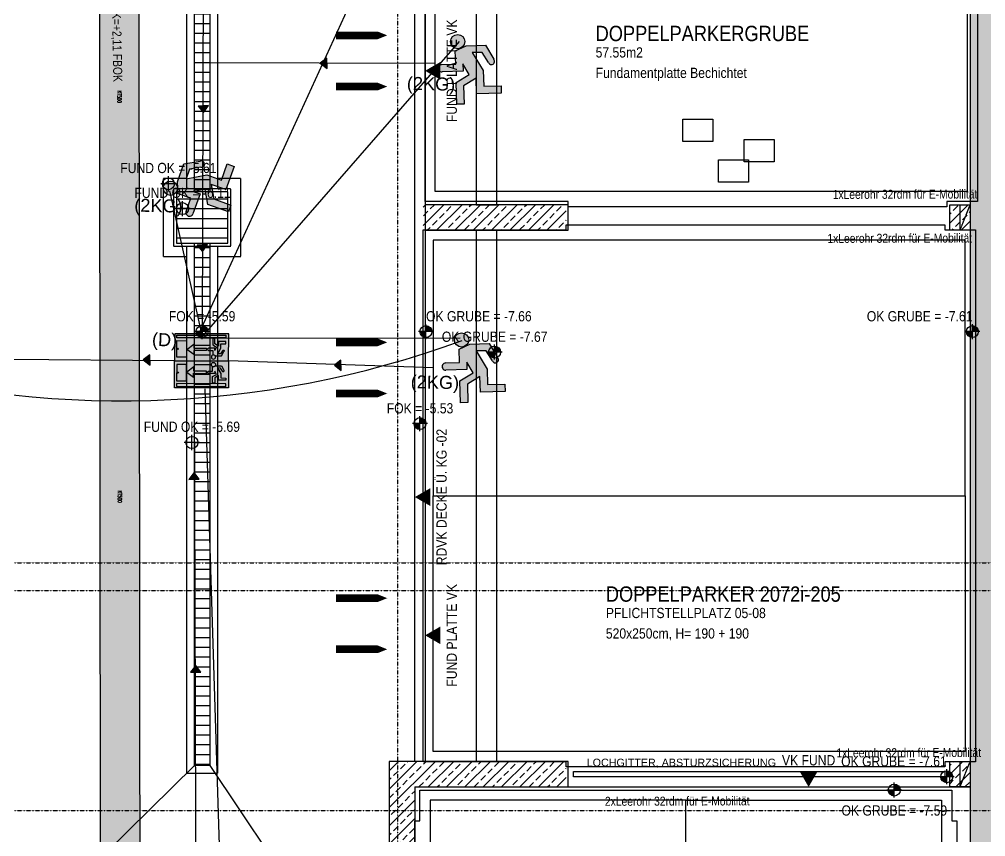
# Model space of a CAD drawing. Header units: millimetres. Extents: x -22184 to 119634, y -59962 to 51543.
# Drawn here: x 36323 to 45771, y -15846 to -7859 of the extents above; entities that cross this region are included whole.
import ezdxf
from ezdxf.enums import TextEntityAlignment as Align

# ---------------------------------------------------------------- set-up
doc = ezdxf.new("R2010")
doc.units = ezdxf.units.MM
doc.linetypes.add('HIDDEN2', pattern=[0.1875, 0.125, -0.0625])
doc.linetypes.add('STRICHPUNKT', pattern=[1, 0.5, -0.25, 0, -0.25])
for name, color, linetype in [('00-TXT---------M0', 8, 'Continuous'), ('00-WOL-G00-Lkg-M0', 22, 'Continuous'), ('01-SYM-G00-Lkg-M0', 8, 'Continuous'), ('01-TXT---------M0', 1, 'Continuous'), ('01-TXT---------PP', 1, 'Continuous'), ('01-TXT-G00-LKG-M0', 1, 'Continuous'), ('02-ANS-G00-LKG-M0', 8, 'Continuous'), ('02-ANS-G00-Lkg-Rigol', 8, 'Continuous'), ('02-AXO-G00-Lkg-M0', 8, 'STRICHPUNKT'), ('02-FIL-G00-Lkg-STB', 8, 'Continuous'), ('02-HID-G00-LKG-M0', 8, 'HIDDEN2'), ('02-PKW-G00-LKG-M0', 8, 'Continuous'), ('02-TWA-G00-LKG-M0', 4, 'Continuous'), ('07-ANS-G00-Lkg-M0', 8, 'Continuous')]:
    doc.layers.add(name, color=color, linetype=linetype)
doc.layers.add('00_HLP-G00-LKG-STELLPLATZ', color=60, linetype='Continuous', plot=False)
doc.layers.add('E_Bauangaben', color=242, linetype='Continuous', true_color=0xcb1042)
doc.layers.add('E_KABELTASSE', color=150, linetype='Continuous', true_color=0x007af5)
doc.styles.add('0.EG (1)$0$ERSTELLTER_STIL_2', font='ARIALN.TTF')
doc.styles.add('ARIAL', font='arial.ttf', dxfattribs={"width": 0.85})
doc.styles.add('ET_LEGENDE - Wohnung$0$ROMANS', font='romans.shx', dxfattribs={"width": 0.6})
doc.styles.get("Standard").update_dxf_attribs({"font": 'arial.ttf'})
doc.linetypes.add('ZICKZACK', pattern='A,0.00254,-5.08,[131,ltypeshp.shx,S=5.08,R=0,X=-5.08,Y=0],-10.16,[131,ltypeshp.shx,S=5.08,R=180,X=5.08,Y=0],-5.08', length=20.32254)
pattern_1 = [(45, (-38842.03, -63810.26), (-89.80256, 89.80256), []), (45, (-38752.23, -63810.26), (-89.80256, 89.80256), [63.5, -31.75])]
pattern_2 = [(7e-07, (-38842.03, -63810.26), (-1e-06, 95.25), [])]

# ---------------------------------------------------------------- blocks, each defined once
blk = doc.blocks.new('*U122')
h = blk.add_hatch()
h.set_pattern_fill('DASH', color=256, scale=15, style=0)
h.set_pattern_definition([(0, (19073.78, 0), (47.625, 47.625), [47.625, -47.625])])
h.paths.add_polyline_path([(20074, 250), (0, 250), (0, -250), (20074, -250)])
blk.add_lwpolyline([(20074, 250), (0, 250), (0, -250), (20074, -250)], close=True)
at = {"char_height": 50, "width": 570.1, "attachment_point": 4, "style": 'ET_LEGENDE - Wohnung$0$ROMANS'}
for insert in [(5250, 0), (10250, 0)]:
    blk.add_mtext('KT500', dxfattribs=dict(at, insert=insert))
at = {"style": 'ET_LEGENDE - Wohnung$0$ROMANS', "width": 0.6, "flags": 1}
for tag, p in [('RAUMBUCHNUMMER', (500, -550)), ('ANLAGE', (500, -700))]:
    blk.add_attdef(tag, text='', height=100, dxfattribs=at).set_placement(p, align=Align.MIDDLE)
for tag, p in [('TEILANLAGE_NR', (500, -850)), ('KOMPONENTE', (500, -1000)), ('KOMPONENTE_NR', (500, -1150)), ('BEZEICHNUNG', (500, -1300)), ('TYP', (500, -1450)), ('HERSTELLER', (500, -1600)), ('MODEL', (500, -1750)), ('LEISTUNG_MAX', (500, -1900)), ('SPEZIFISCH_1', (500, -2050)), ('SPEZIFISCH_2', (500, -2200)), ('SPEZIFISCH_3', (500, -2350)), ('SPEZIFISCH_4', (500, -2500)), ('SPEZIFISCH_5', (500, -2650)), ('GEWERKE_CODE', (500, -2800)), ('LV_POS', (500, -2950)), ('ZAEHLER', (500, -3100)), ('PLATZHALTER_1', (500, -3250)), ('PLATZHALTER_2', (500, -3400)), ('PLATZHALTER_3', (500, -3550)), ('JOBLISTE_VDMA', (500, -3700)), ('ET_SPEZIFISCH_1', (500, -3850)), ('ET_SPEZIFISCH_2', (500, -4000)), ('ET_SPEZIFISCH_3', (500, -4150)), ('ET_SPEZIFISCH_4', (500, -4300)), ('ET_SPEZIFISCH_5', (500, -4450)), ('ET_SPEZIFISCH_6', (500, -4600)), ('ET_SPEZIFISCH_7', (500, -4750))]:
    blk.add_attdef(tag, text='', height=100, dxfattribs=at).set_placement(p, align=Align.MIDDLE_CENTER)
blk = doc.blocks.new('01-SQM')
at = {"layer": '01-TXT---------M0', "color": 1, "style": 'ARIAL', "width": 0.85}
blk.add_attdef('ROOM', (0, 0), '', height=0.15, dxfattribs=at)
blk.add_attdef('AREA', text='', height=0.1, dxfattribs=at).set_placement((0, -0.06), align=Align.TOP_LEFT)
at = {"layer": '01-TXT---------PP', "color": 1, "style": 'ARIAL', "width": 0.85}
blk.add_attdef('NR', text='', height=0.15, dxfattribs=at).set_placement((-0.1173, 0), align=Align.RIGHT)
blk.add_attdef('FLOOR', text='', height=0.1, dxfattribs=at).set_placement((0, -0.26), align=Align.TOP_LEFT)
blk = doc.blocks.new('01-HK1')
for p, q in [((-0.0005, -0.0742), (-0.0005, 0.0742)), ((0.0737, 0), (-0.0747, 0))]:
    blk.add_line(p, q)
blk.add_circle((-0.0005, 0), 0.0586)
for points in [[(-0.0005, 0.0586), (0.0409, 0.0414), (-0.0005, 0)], [(-0.0005, 0), (0.0581, 0), (0.0409, 0.0414)], [(-0.0591, 0), (-0.0419, -0.0414), (-0.0005, 0)], [(-0.0419, -0.0414), (-0.0005, -0.0586), (-0.0005, 0)]]:
    blk.add_solid(points)
at = {"layer": '01-TXT---------M0', "color": 8, "style": 'ARIAL', "width": 0.85}
blk.add_attdef('HEIGHT', text='', height=0.1, dxfattribs=at).set_placement((0, 0.2), align=Align.TOP_CENTER)
blk = doc.blocks.new('01-hk4')
blk.add_lwpolyline([(0, 0, 0, 0.270625, 0), (0, 0.234375, 0.270625, 0.270625, 0)], format="xyseb")
at = {"layer": '00-TXT---------M0', "color": 8, "style": 'ARIAL', "width": 0.85}
blk.add_attdef('HEIGHT', text='', height=0.1, dxfattribs=at).set_placement((0, 0.35), align=Align.CENTER)
blk = doc.blocks.new('07_Doppelparker_2_250x500')
blk.add_lwpolyline([(-5.2, 2.6), (-4.9, 2.6), (-4.9, 2.65), (-1.4, 2.65), (-1.4, 2.6), (0, 2.6), (0, -2.6), (-1.4, -2.6), (-1.4, -2.65), (-4.9, -2.65), (-4.9, -2.6), (-5.2, -2.6), (-5.2, 2.6)])
for points in [[(-0.1, 2.5), (-0.1, 0), (-5.1, 0), (-5.1, 2.5)], [(-0.1, -2.5), (-0.1, 0), (-5.1, 0), (-5.1, -2.5)]]:
    blk.add_lwpolyline(points, close=True)
blk = doc.blocks.new('07_Doppelparker_2_250x520')
blk.add_lwpolyline([(5.4, -2.6), (5.1, -2.6), (5.1, -2.65), (1.4, -2.65), (1.4, -2.6), (0, -2.6), (0, 2.6), (1.4, 2.6), (1.4, 2.65), (5.1, 2.65), (5.1, 2.6), (5.4, 2.6), (5.4, -2.6)])
for points in [[(0.1, 2.5), (0.1, 0), (5.3, 0), (5.3, 2.5)], [(0.1, -2.5), (0.1, 0), (5.3, 0), (5.3, -2.5)]]:
    blk.add_lwpolyline(points, close=True)
blk = doc.blocks.new('01-HK2')
for p, q in [((0.098, 0), (-0.098, 0)), ((0, -0.098), (0, 0.098))]:
    blk.add_line(p, q)
blk.add_circle((0, 0), 0.0773)
at = {"layer": '01-TXT---------M0', "color": 8, "style": 'ARIAL', "width": 0.85}
blk.add_attdef('HEIGHT', text='', height=0.1, rotation=360, dxfattribs=at).set_placement((0, 0.132), align=Align.BOTTOM_CENTER)
blk = doc.blocks.new('9809550')
at = {"color": 18, "lineweight": 30, "true_color": 0x000000}
for points in [[(423921.7, 99168.8), (423956.8, 99168.8), (423956.8, 99202.9), (423984.5, 99214.5), (424033.7, 99214.5), (424053.8, 99178.3)], [(424040.2, 99170.9), (424025.2, 99196.7), (423999.7, 99196.8), (424026.2, 99150.3), (424026.2, 99110.9), (424070.2, 99110.9), (424070.2, 99092.3), (424007.5, 99092.3), (424007.5, 99131.7), (423975, 99113.1), (423975, 99067), (423956.5, 99067), (423956.5, 99122.4), (423990.5, 99141.9), (423975.1, 99168.8), (423975.1, 99150.2), (423921.7, 99150.3)]]:
    blk.add_lwpolyline(points, dxfattribs=at)
blk.add_circle((423963.6, 99225.9), 18.1, dxfattribs=at)
for centre, radius, start, end in [((424047.8, 99173.1), 7.96, 195.7299, 41.4005), ((423921.7, 99159.5), 9.27, 89.9849, 270.0151)]:
    blk.add_arc(centre, radius, start, end, dxfattribs=at)
blk = doc.blocks.new('RIVO-SIBEL-ARR-left')
h = blk.add_hatch(color=100)
h.paths.add_polyline_path([(3656.51, 1956.46), (3656.51, 1947.63), (3674.18, 1947.63), (3674.18, 1956.46)])
h.paths.add_polyline_path([(3662.75, 1954.45), (3662.75, 1953.06), (3666.97, 1953.06), (3666.98, 1952.36), (3662.74, 1952.36), (3662.74, 1951.07), (3660.49, 1952.74)], flags=16)
h.paths.add_polyline_path([(3660.42, 1955.25), (3660.42, 1949.9), (3657.18, 1949.9), (3657.18, 1955.25)], flags=16)
h.paths.add_polyline_path([(3668.95, 1953.06), (3668.95, 1954.59, -0.30558), (3668.52, 1955.23, -1), (3669.9, 1955.23, -0.302406), (3669.48, 1954.59), (3670.01, 1954.8), (3671.88, 1954.8), (3672.65, 1953.42, -0.97219), (3672.2, 1953), (3671.56, 1954.12), (3670.59, 1954.12), (3671.59, 1952.35), (3671.59, 1950.85), (3673.27, 1950.85), (3673.27, 1950.14), (3670.88, 1950.14), (3670.88, 1951.64), (3669.64, 1950.93), (3669.64, 1949.18), (3668.94, 1949.18), (3668.94, 1951.29), (3670.24, 1952.03), (3669.65, 1953.05), (3669.65, 1952.35), (3667.61, 1952.35, -1), (3667.61, 1953.06)], flags=16)
h.paths.add_polyline_path([(3673.27, 1948.98), (3673.27, 1948.07), (3657.18, 1948.07), (3657.18, 1948.98)], flags=16)
h = blk.add_hatch(color=7)
h.paths.add_polyline_path([(3660.42, 1955.25), (3657.18, 1955.25), (3657.18, 1949.9), (3660.42, 1949.9)])
h.paths.add_polyline_path([(3673.27, 1948.98), (3657.18, 1948.98), (3657.18, 1948.07), (3673.27, 1948.07)])
h = blk.add_hatch(color=256)
h.paths.add_polyline_path([(3670.59, 1954.12), (3671.56, 1954.12), (3672.2, 1953, 0.97219), (3672.65, 1953.42), (3671.88, 1954.8), (3670.01, 1954.8), (3668.95, 1954.36), (3668.95, 1953.06), (3667.61, 1953.06, 1), (3667.61, 1952.35), (3669.65, 1952.35), (3669.65, 1953.05), (3670.24, 1952.03), (3668.94, 1951.29), (3668.94, 1949.18), (3669.64, 1949.18), (3669.64, 1950.93), (3670.88, 1951.64), (3670.88, 1950.14), (3673.27, 1950.14), (3673.27, 1950.85), (3671.59, 1950.85), (3671.59, 1952.35)])
h.paths.add_polyline_path([(3668.52, 1955.23, 1), (3669.9, 1955.23, 1)])
blk.add_hatch(color=256).paths.add_polyline_path([(3662.75, 1953.06), (3662.75, 1954.45), (3660.49, 1952.74), (3662.74, 1951.07), (3662.74, 1952.36), (3666.98, 1952.36), (3666.97, 1953.06)])
blk.add_lwpolyline([(3656.51, 1956.46), (3674.18, 1956.46), (3674.18, 1947.63), (3656.51, 1947.63)], close=True)
at = {"color": 18, "lineweight": 30, "true_color": 0x000000}
for points in [[(3660.42, 1955.25), (3657.18, 1955.25), (3657.18, 1949.9), (3660.42, 1949.9)], [(3673.27, 1948.98), (3657.18, 1948.98), (3657.18, 1948.07), (3673.27, 1948.07)]]:
    blk.add_lwpolyline(points, close=True, dxfattribs=at)
blk.add_lwpolyline([(3666.97, 1953.06), (3662.75, 1953.06), (3662.75, 1954.45), (3660.49, 1952.74), (3662.74, 1951.07), (3662.74, 1952.36), (3666.98, 1952.36), (3666.97, 1953.06)], dxfattribs=at)
blk.add_circle((3657.54, 1952.58), 0.19, dxfattribs=at)
at = {"xscale": 0.0381026673526157, "yscale": 0.0381026673526157, "zscale": 0.0381026673526157}
blk.add_blockref('9809550', (-12484.93, -1825.54), dxfattribs=at)
blk = doc.blocks.new('Fluchtwegpfeil')
at = {"lineweight": 30}
h = blk.add_hatch(color=100, dxfattribs=at)
h.dxf.hatch_style = 1
h.paths.add_polyline_path([(178497.6, 33031), (178497.6, 32977.4), (178562.6, 32977.4), (178563.3, 32977.9)])
h.paths.add_polyline_path([(178562.6, 32977.4), (178497.6, 32977.4), (178497.6, 32929.8)])
at = {"color": 100, "lineweight": 30}
blk.add_lwpolyline([(178563.3, 32977.9), (178497.6, 33031), (178497.6, 32929.8), (178563.3, 32977.9)], dxfattribs=at)
blk = doc.blocks.new('750298750')
h = blk.add_hatch(color=3)
h.paths.add_polyline_path([(426943.6, 99576.9), (426968.1, 99576.8), (426982.5, 99552, 1.25347), (426995.6, 99559.2), (426976.3, 99594), (426929, 99594), (426902.3, 99582.8), (426902.3, 99550), (426868.6, 99550, 1), (426868.6, 99532.2), (426919.9, 99532.1), (426919.9, 99550), (426934.8, 99524.1), (426902.1, 99505.4), (426902.1, 99452.1), (426919.8, 99452.1), (426919.8, 99496.4), (426951.1, 99514.3), (426951.1, 99476.4), (427011.4, 99476.4), (427011.4, 99494.3), (426969.1, 99494.3), (426969.1, 99532.2)])
h.paths.add_polyline_path([(426891.5, 99604.9, 1), (426926.3, 99604.9, 1)])
at = {"xscale": 0.9619413167778113, "yscale": 0.9619413167778113, "zscale": 0.9619413167778113}
blk.add_blockref('9809550', (19080.8, 4155.4), dxfattribs=at)

msp = doc.modelspace()

# ---------------------------------------------------------------- hatches: boundary and pattern name
at = {"layer": '02-ANS-G00-Lkg-Rigol'}
h = msp.add_hatch(dxfattribs=at)
h.set_pattern_fill('ANSI31', color=256, scale=30, angle=422.04654196, style=0)
h.set_pattern_definition(pattern_2)
h.paths.add_polyline_path([(38035.5983, -4340.2556), (38185.5983, -4340.2556), (38185.5984, -9545.2557), (38035.5984, -9545.2557)])
h = msp.add_hatch(dxfattribs=at)
h.set_pattern_fill('ANSI31', color=256, scale=30, angle=422.04654196, style=0)
h.set_pattern_definition([(7e-07, (76157.97, -63810.255), (-1e-06, 95.25), [])])
h.paths.add_polyline_path([(37860.5984, -10045.2557), (38360.5984, -10045.2557), (38360.5984, -9545.2557), (37860.5984, -9545.2557), (37860.5984, -10045.2557)])
h = msp.add_hatch(dxfattribs=at)
h.set_pattern_fill('ANSI31', color=256, scale=30, angle=422.04654196, style=0)
h.set_pattern_definition(pattern_2)
h.paths.add_polyline_path([(38035.5984, -10045.2557), (38185.5984, -10045.2557), (38185.5984, -15150.2559), (38035.5984, -15150.2559)])
at = {"layer": '02-FIL-G00-Lkg-STB'}
h = msp.add_hatch(dxfattribs=at)
h.set_pattern_fill('ANSI33', color=256, scale=20, angle=107.04654196, style=0)
h.set_pattern_definition(pattern_1)
h.paths.add_polyline_path([(45870.5922, -4090.2555), (45620.5922, -4340.2555), (45620.5931, -15140.2558), (45620.5937, -15140.2558), (45620.5931, -15390.2558), (45620.5935, -19890.2555), (45670.5935, -19890.2555), (45670.5935, -20090.2555), (45620.5935, -20090.2555), (45620.5939, -24615.2555), (45620.5939, -24615.2555), (45620.5939, -24765.2555), (45620.5942, -28170.2555), (45620.5942, -28170.2555), (45620.5942, -28370.2555), (45620.5946, -33191.8022), (45870.5946, -33444.8201)])
h = msp.add_hatch(dxfattribs=at)
h.set_pattern_fill('ANSI33', color=256, scale=20, angle=107.04654196, style=0)
h.set_pattern_definition([(45, (-38842.03, -63840.26), (-89.80256, 89.80256), []), (45, (-38752.23, -63840.26), (-89.80256, 89.80256), [63.5, -31.75])])
h.paths.add_polyline_path([(41670.5927, -9670.2555), (40270.5923, -9670.2555), (40270.5927, -9920.2559), (41670.5927, -9920.2559)])
h = msp.add_hatch(dxfattribs=at)
h.set_pattern_fill('ANSI33', color=256, scale=20, angle=107.04654196, style=0)
h.set_pattern_definition([(45, (-38892.03, -63810.26), (-89.80256, 89.80256), []), (45, (-38802.23, -63810.26), (-89.80256, 89.80256), [63.5, -31.75])])
h.paths.add_polyline_path([(45620.5927, -9795.2557), (45620.5923, -9670.2558), (45420.5923, -9670.2558), (45420.5923, -9915.2558), (45620.5923, -9915.2558)])
h = msp.add_hatch(dxfattribs=at)
h.set_pattern_fill('ANSI33', color=256, scale=20, angle=107.04654196, style=0)
h.set_pattern_definition(pattern_1)
h.paths.add_polyline_path([(41670.5927, -15140.2559), (41670.5926, -15140.2559), (41670.5926, -15110.2559), (39940.5984, -15110.2559), (39940.5985, -20790.2555), (40190.5985, -20790.2555), (40190.5984, -15360.2559), (41670.5927, -15360.2559)])
h = msp.add_hatch(dxfattribs=at)
h.set_pattern_fill('ANSI33', color=256, scale=20, angle=107.04654196, style=0)
h.set_pattern_definition([(45, (-38892.03, -63810.26), (-89.80256, 89.80256), []), (45, (-38802.23, -63810.26), (-89.80256, 89.80256), [63.5, -31.75])])
h.paths.add_polyline_path([(45620.5931, -15140.2558), (45620.5931, -15110.2558), (45420.5931, -15110.2558), (45420.5931, -15360.2558), (45620.5932, -15360.2558), (45620.5937, -15140.2558)])

# ---------------------------------------------------------------- linework, layer by layer
at = {"color": 4, "lineweight": 30}
for points in [[(40541.3059, -5553.167), (38067.6946, -10952.7878)], [(40622.4078, -8075.6915), (38108.2456, -10962.9182)], [(37792.24, -9536.0772), (38109.3335, -10946.1525)], [(40632.5456, -10973.0489), (38097.7485, -10976.3389)], [(38298.7272, -16555.1066), (38141.6785, -11468.0713)]]:
    msp.add_lwpolyline(points, dxfattribs=at)
at = {"color": 102, "lineweight": 30, "true_color": 0x21de37}
for points in [[(29990.2195, -6240.2557), (38124.5691, -6255.8592), (38111.3918, -10944.9376)], [(40390.5926, -8290.2555), (38118.8699, -8283.8715)], [(37842.1445, -11194.7515), (34559.3657, -11170.6784)], [(40370.5923, -11265.2559), (38369.7371, -11196.2342)], [(38056.431, -17811.9281), (38035.5984, -11459.0936)]]:
    msp.add_lwpolyline(points, dxfattribs=at)
at = {"color": 4, "lineweight": 30}
msp.add_arc((37322.2946, -1898.1466), 9689.0586, 253.30836933, 290.10432956, dxfattribs=at)
at = {"layer": '00-WOL-G00-Lkg-M0', "linetype": 'ZICKZACK', "ltscale": 0.005}
for points in [[(43102.4253, -8832.8476), (43102.4253, -9051.2008), (42810.2232, -9051.2008), (42810.2232, -8832.8476), (43102.4253, -8832.8476)], [(43702.4253, -9032.8476), (43702.4253, -9251.2008), (43410.2232, -9251.2008), (43410.2232, -9032.8476), (43702.4253, -9032.8476)], [(43452.4255, -9232.8476), (43452.4255, -9451.2008), (43160.2234, -9451.2008), (43160.2234, -9232.8476), (43452.4255, -9232.8476)]]:
    msp.add_lwpolyline(points, dxfattribs=at)
at = {"layer": '00_HLP-G00-LKG-STELLPLATZ'}
for points in [[(39420.5923, -8015.2555, 75, 75, 0), (39670.5923, -8015.2555, 200, 0, 0), (39920.5923, -8015.2555, 0, 0, 0)], [(39420.5923, -8515.2555, 75, 75, 0), (39670.5923, -8515.2555, 200, 0, 0), (39920.5923, -8515.2555, 0, 0, 0)], [(39420.5923, -11015.2559, 75, 75, 0), (39670.5923, -11015.2559, 200, 0, 0), (39920.5923, -11015.2559, 0, 0, 0)], [(39420.5923, -11515.2559, 75, 75, 0), (39670.5923, -11515.2559, 200, 0, 0), (39920.5923, -11515.2559, 0, 0, 0)], [(39420.5923, -13515.2559, 75, 75, 0), (39670.5923, -13515.2559, 200, 0, 0), (39920.5923, -13515.2559, 0, 0, 0)], [(39420.5923, -14015.2559, 75, 75, 0), (39670.5923, -14015.2559, 200, 0, 0), (39920.5923, -14015.2559, 0, 0, 0)]]:
    msp.add_lwpolyline(points, format="xyseb", dxfattribs=at)
at = {"layer": '02-ANS-G00-LKG-M0'}
msp.add_lwpolyline([(40290.5922, -4340.2555), (40290.5924, -15110.2559)], dxfattribs=at)
msp.add_lwpolyline([(41740.5927, -15210.2559), (45370.5937, -15210.2558), (45370.5937, -15260.2558), (41740.5927, -15260.2559), (41740.5927, -15210.2559)], close=True, dxfattribs=at)
at = {"layer": '02-ANS-G00-Lkg-Rigol'}
for points in [[(38035.5983, -4340.2556), (38185.5983, -4340.2556), (38185.5984, -9545.2557), (38035.5984, -9545.2557)], [(40990.5927, -9670.2549), (40990.5926, -4340.2555), (40790.5926, -4340.2555), (40790.5927, -9670.2549)], [(40990.5927, -15110.2559), (40990.5927, -9920.2559), (40790.5927, -9920.2559), (40790.5927, -15110.2559)], [(38035.5984, -10045.2557), (38185.5984, -10045.2557), (38185.5984, -15150.2559), (38035.5984, -15150.2559)]]:
    msp.add_lwpolyline(points, close=True, dxfattribs=at)
at = {"layer": '02-ANS-G00-Lkg-Rigol', "flags": 128}
msp.add_lwpolyline([(37860.5984, -10045.2557), (38360.5984, -10045.2557), (38360.5984, -9545.2557), (37860.5984, -9545.2557), (37860.5984, -10045.2557)], close=True, dxfattribs=at)
at = {"layer": '02-ANS-G00-Lkg-Rigol'}
for points in [[(38035.5984, -15150.2559), (36300.5984, -16860.2559)], [(38185.5984, -15150.2559), (39940.5984, -17770.2559)], [(41690.5927, -15360.2559), (45620.5931, -15360.2558)]]:
    msp.add_lwpolyline(points, dxfattribs=at)
at = {"layer": '02-AXO-G00-Lkg-M0'}
for points in [[(40020.5983, -1486.5574), (40020.5987, -36413.9992)], [(16057.9669, -13170.2558), (49670.5984, -13170.2554)], [(16057.9669, -13440.2558), (49670.5984, -13440.2554)], [(16057.9669, -15590.2558), (49670.5984, -15590.2554)]]:
    msp.add_lwpolyline(points, dxfattribs=at)
at = {"layer": '02-HID-G00-LKG-M0'}
for p, q in [((37730.5983, -9415.2557), (37730.5984, -10175.2557)), ((37960.5983, -9415.2557), (37730.5983, -9415.2557)), ((38490.5983, -9415.2557), (38260.5983, -9415.2557)), ((38490.5984, -10175.2557), (38490.5983, -9415.2557)), ((38390.5984, -9515.2557), (37830.5984, -9515.2557)), ((37830.5984, -9515.2557), (37830.5984, -10075.2557)), ((38390.5984, -10075.2557), (38390.5984, -9515.2557)), ((37830.5984, -10075.2557), (38390.5984, -10075.2557)), ((37830.5984, -10075.2557), (37830.5984, -10075.2557)), ((37730.5984, -10175.2557), (37960.5984, -10175.2557)), ((38260.5984, -10175.2557), (38490.5984, -10175.2557))]:
    msp.add_line(p, q, dxfattribs=at)
for points in [[(37960.5984, -9515.2557), (37960.5983, -4340.2556)], [(38260.5983, -4340.2556), (38260.5984, -9515.2557)], [(40190.5984, -15110.2559), (40190.5983, -4340.2555)], [(38260.5984, -10075.2557), (38260.5984, -15230.2559), (37960.5984, -15230.2559), (37960.5984, -10075.2557)]]:
    msp.add_lwpolyline(points, dxfattribs=at)
at = {"layer": '02-HID-G00-LKG-M0', "color": 4}
for points in [[(45620.5923, -9920.2558), (45520.5923, -9920.2558), (45520.5923, -9670.2558), (45620.5923, -9670.2558)], [(45620.5931, -15360.2558), (45520.5931, -15360.2558), (45520.5931, -15110.2558), (45620.5931, -15110.2558)]]:
    msp.add_lwpolyline(points, close=True, dxfattribs=at)
for points in [[(45520.5923, -9920.2558), (45620.5923, -9670.2745)], [(45520.5931, -15360.2558), (45620.5931, -15110.2745)]]:
    msp.add_lwpolyline(points, dxfattribs=at)
at = {"layer": '02-TWA-G00-LKG-M0'}
for p, q in [((45620.5922, -4340.2555), (45620.5931, -15140.2558)), ((39940.5984, -15110.2559), (39940.5985, -20790.2555)), ((41690.5927, -15110.2559), (39940.5984, -15110.2559)), ((40190.5984, -15360.2559), (41690.5927, -15360.2559)), ((40190.5984, -15360.2559), (40190.5985, -20790.2555)), ((45620.5931, -15390.2558), (45620.5946, -33191.8022))]:
    msp.add_line(p, q, dxfattribs=at)
msp.add_lwpolyline([(40290.5923, -9670.2555), (40290.5927, -9920.2559), (41690.5927, -9920.2559), (41690.5927, -9670.2555), (40290.5923, -9670.2555)], close=True, dxfattribs=at)
for points in [[(45620.5923, -9920.2558), (45420.5923, -9920.2558), (45420.5923, -9670.2558), (45620.5923, -9670.2558)], [(41690.5927, -15360.2559), (41690.5927, -15110.2559)], [(45620.5931, -15360.2558), (45420.5931, -15360.2558), (45420.5931, -15110.2558), (45620.5937, -15110.2558)], [(45620.5937, -15140.2558), (45620.5931, -15390.2558)]]:
    msp.add_lwpolyline(points, dxfattribs=at)
at = {"layer": '07-ANS-G00-Lkg-M0'}
for points in [[(36635.5984, -10595.2558, 0, 0, 0), (36885.5984, -10595.2558, 50, 0, 0), (37035.5984, -10595.2558, 0, 0, 0)], [(39585.5984, -10595.2557, 0, 0, 0), (39335.5984, -10595.2557, 50, 0, 0), (39185.5984, -10595.2557, 0, 0, 0)], [(40390.228, -11310.2555, 0, 0, 0), (40515.228, -11310.2555, 50, 0, 0), (40665.228, -11310.2555, 0, 0, 0)], [(43182.9669, -11310.2555, 0, 0, 0), (42932.9669, -11310.2555, 50, 0, 0), (42782.9669, -11310.2555, 0, 0, 0)]]:
    msp.add_lwpolyline(points, format="xyseb", dxfattribs=at)

# ---------------------------------------------------------------- block references
at = {"color": 102, "lineweight": 30, "true_color": 0x21de37, "xscale": 4.006823643639401, "yscale": 4.006823643639401, "zscale": 4.006823643639401}
for p, rotation in [((-1657338.2597, -457777.152), 1.701082972645745), ((-161707.114, -1754631.7835), 70.3449777113895), ((-1657300.6154, -460693.056), 1.701082972645745)]:
    msp.add_blockref('750298750', p, dxfattribs=dict(at, rotation=rotation))
at = {"color": 100, "lineweight": 30}
for p, rotation in [((216853.5473, 29588.0302), 181.5756945730868), ((-4770.4419, 167674.2215), 273.199805179001), ((-4778.4791, 166316.9047), 273.199805179001), ((215122.9048, 26689.5124), 181.5756945730868), ((216993.0305, 26637.3781), 181.5756945730868), ((72777.026, -190516.095), 90.56745369821849), ((72794.8913, -192399.9398), 90.56745369821849)]:
    msp.add_blockref('Fluchtwegpfeil', p, dxfattribs=dict(at, rotation=rotation))
for p, xscale, yscale, zscale, rotation in [((-71198.8185, 47543.7273), -29.86603394730888, 29.86603394730886, 29.86603394730886, 179.8389873248759), ((-71527.2284, -69319.4518), 29.86603394730888, 29.86603394730888, 29.86603394730888, 359.8389873248748)]:
    msp.add_blockref('RIVO-SIBEL-ARR-left', p, dxfattribs=dict(xscale=xscale, yscale=yscale, zscale=zscale, rotation=rotation))
at = {"layer": '01-SYM-G00-Lkg-M0'}
ref = msp.add_blockref('01-hk4', (40290.5923, -8361.6045), dxfattribs=dict(at, xscale=-640.0000004476773, yscale=640.0000004059359, zscale=640.0000004327276, rotation=270.0000006737079))
ref.add_attrib('HEIGHT', 'FUND PLATTE VK', dxfattribs={"layer": '00-TXT---------M0', "color": 8, "extrusion": (0, 0, -1), "height": 100, "rotation": 89.99999932, "style": 'ARIAL', "text_generation_flag": 4, "width": 0.85}).set_placement((-40551.3137, -8361.6045), align=Align.MIDDLE_CENTER)
ref = msp.add_blockref('01-HK2', (37780.5983, -9465.2557), dxfattribs=dict(at, xscale=757.5757580624575, yscale=757.5757580613007, zscale=757.5757580681662, rotation=7.013054232e-07))
ref.add_attrib('HEIGHT', 'FUND OK = -5.61', dxfattribs={"layer": '01-TXT---------M0', "color": 8, "height": 100, "rotation": 0.0000007, "style": 'ARIAL', "width": 0.85}).set_placement((37780.5983, -9391.037), align=Align.BOTTOM_CENTER)
ref = msp.add_blockref('01-HK2', (37919.1921, -9708.2556), dxfattribs=dict(at, xscale=757.5757580624575, yscale=757.5757580613007, zscale=757.5757580681662, rotation=7.013054232e-07))
ref.add_attrib('HEIGHT', 'FUND OK = -6.11', dxfattribs={"layer": '01-TXT---------M0', "color": 8, "height": 100, "rotation": 0.0000007, "style": 'ARIAL', "width": 0.85}).set_placement((37919.1921, -9634.0368), align=Align.BOTTOM_CENTER)
at = {"layer": '01-SYM-G00-Lkg-M0', "xscale": 1000, "yscale": 1000, "zscale": 1000, "rotation": 4.19680567952e-05}
for p, values in [((38110.598, -10910.2572), {'HEIGHT': 'FOK = -5.59'}), ((40970.5927, -11110.2559), {'HEIGHT': 'OK GRUBE = -7.67'}), ((40241.2955, -11809.7481), {'HEIGHT': 'FOK = -5.53'})]:
    msp.add_blockref('01-HK1', p, dxfattribs=at).add_auto_attribs(values)
at = {"layer": '01-SYM-G00-Lkg-M0'}
ref = msp.add_blockref('01-HK1', (40299.8892, -10910.2558), dxfattribs=dict(at, xscale=1000, yscale=1000, zscale=1000, rotation=4.19680567952e-05))
ref.add_attrib('HEIGHT', 'OK GRUBE = -7.66', dxfattribs={"layer": '01-TXT---------M0', "color": 8, "height": 100, "rotation": 0.00004197, "style": 'ARIAL', "width": 0.85}).set_placement((40299.889, -10710.2558), align=Align.TOP_LEFT)
ref = msp.add_blockref('01-HK1', (45641.8064, -10910.2555), dxfattribs=dict(at, xscale=1000, yscale=1000, zscale=1000, rotation=4.19680567952e-05))
ref.add_attrib('HEIGHT', 'OK GRUBE = -7.61', dxfattribs={"layer": '01-TXT---------M0', "color": 8, "height": 100, "rotation": 0.00004197, "style": 'ARIAL', "width": 0.85}).set_placement((45641.8063, -10710.2555), align=Align.TOP_RIGHT)
ref = msp.add_blockref('01-HK2', (38010.5984, -11994.2556), dxfattribs=dict(at, xscale=757.5757580624575, yscale=757.5757580613007, zscale=757.5757580681662, rotation=7.013054232e-07))
ref.add_attrib('HEIGHT', 'FUND OK = -5.69', dxfattribs={"layer": '01-TXT---------M0', "color": 8, "height": 100, "rotation": 0.0000007, "style": 'ARIAL', "width": 0.85}).set_placement((38010.5984, -11920.0368), align=Align.BOTTOM_CENTER)
ref = msp.add_blockref('01-hk4', (40190.5984, -12527.3062), dxfattribs=dict(at, xscale=-640.0000004476773, yscale=640.0000004059359, zscale=640.0000004327276, rotation=270.0000006737079))
ref.add_attrib('HEIGHT', 'RDVK DECKE Ü. KG -02', dxfattribs={"layer": '00-TXT---------M0', "color": 8, "extrusion": (0, 0, -1), "height": 100, "rotation": 89.99999932, "style": 'ARIAL', "text_generation_flag": 4, "width": 0.85}).set_placement((-40451.3198, -12527.3062), align=Align.MIDDLE_CENTER)
ref = msp.add_blockref('01-hk4', (40290.5924, -13878.6551), dxfattribs=dict(at, xscale=-640.0000004476773, yscale=640.0000004059359, zscale=640.0000004327276, rotation=270.0000006737079))
ref.add_attrib('HEIGHT', 'FUND PLATTE VK', dxfattribs={"layer": '00-TXT---------M0', "color": 8, "extrusion": (0, 0, -1), "height": 100, "rotation": 89.99999932, "style": 'ARIAL', "text_generation_flag": 4, "width": 0.85}).set_placement((-40551.3138, -13878.6551), align=Align.MIDDLE_CENTER)
ref = msp.add_blockref('01-hk4', (44040.3135, -15360.2559), dxfattribs=dict(at, xscale=-640.0000004476776, yscale=640.0000004059359, zscale=640.0000004327276, rotation=359.9998318663884))
ref.add_attrib('HEIGHT', 'VK FUND', dxfattribs={"layer": '00-TXT---------M0', "color": 8, "extrusion": (0, 0, -1), "height": 100, "rotation": 0.00016813, "style": 'ARIAL', "text_generation_flag": 2, "width": 0.85}).set_placement((-44040.3142, -15099.5344), align=Align.MIDDLE_CENTER)
ref = msp.add_blockref('01-HK1', (45390.7858, -15260.2572), dxfattribs=dict(at, xscale=1000, yscale=1000, zscale=1000, rotation=4.19680567952e-05))
ref.add_attrib('HEIGHT', 'OK GRUBE = -7.61', dxfattribs={"layer": '01-TXT---------M0', "color": 8, "height": 100, "rotation": 0.00004197, "style": 'ARIAL', "width": 0.85}).set_placement((45390.7856, -15060.2572), align=Align.TOP_RIGHT)
ref = msp.add_blockref('01-HK1', (44878.5491, -15390.2555), dxfattribs=dict(at, xscale=1000, yscale=1000, zscale=1000, rotation=4.19680567952e-05))
ref.add_attrib('HEIGHT', 'OK GRUBE = -7.59', dxfattribs={"layer": '01-TXT---------M0', "color": 8, "height": 100, "rotation": 0.00004197, "style": 'ARIAL', "width": 0.85}).set_placement((44878.549, -15540.2551), align=Align.TOP_CENTER)
at = {"layer": '01-TXT-G00-LKG-M0', "xscale": 1000, "yscale": 1000, "zscale": 1000, "rotation": 6.787364478e-07}
for p, values in [((41957.9668, -8071.6416), {'ROOM': 'DOPPELPARKERGRUBE', 'AREA': '57.55m2', 'FLOOR': 'Fundamentplatte Bechichtet'}), ((42057.9669, -13550.2555), {'ROOM': 'DOPPELPARKER 2072i-205', 'AREA': 'PFLICHTSTELLPLATZ 05-08', 'FLOOR': '520x250cm, H= 190 + 190'})]:
    msp.add_blockref('01-SQM', p, dxfattribs=at).add_auto_attribs(values)
at = {"layer": '02-PKW-G00-LKG-M0', "xscale": 1000, "yscale": 1000, "zscale": 1000}
for name, p, rotation in [('07_Doppelparker_2_250x520', (40290.5926, -7040.2555), 6.836797563e-07), ('07_Doppelparker_2_250x520', (40270.5923, -12515.2559), 6.836797563e-07), ('07_Doppelparker_2_250x500', (42840.5985, -20590.2555), 270.0000006836118)]:
    msp.add_blockref(name, p, dxfattribs=dict(at, rotation=rotation))
at = {"layer": 'E_KABELTASSE', "xscale": 0.781552838332963, "yscale": 0.781552838332963, "zscale": 0.781552838332963, "rotation": 270.0550142935936}
msp.add_blockref('*U122', (37298.102, -4452.6476), dxfattribs=at)

# ---------------------------------------------------------------- texts
at = {"color": 3, "lineweight": 30, "char_height": 126.96738, "attachment_point": 1, "rotation": 358.73889307}
for s, insert in [('(2KG)', (40114.2297, -8419.6808)), ('(2KG)', (37449.2384, -9610.4185)), ('(D)', (37622.1491, -10923.5355)), ('(2KG)', (40151.874, -11335.5848))]:
    msp.add_mtext_dynamic_manual_height_columns(s, width=26879.974359, gutter_width=634.8369, heights=[0], dxfattribs=dict(at, insert=insert))
at = {"layer": '01-SYM-G00-Lkg-M0', "insert": (41870.5927, -15084.3082), "char_height": 75, "width": 2236.427247, "attachment_point": 1, "rotation": 0.00000068}
msp.add_mtext('{\\fArial|b0|i0|c0|p34;LOCHGITTER, ABSTURZSICHERUNG}', dxfattribs=at)
at = {"layer": 'E_Bauangaben', "lineweight": 0, "insert": (37218.1512, -8015.0669), "char_height": 87.794655, "attachment_point": 8, "rotation": 271.10823712, "style": '0.EG (1)$0$ERSTELLTER_STIL_2'}
msp.add_mtext('\\A1;KT UK=+2,11 FBOK', dxfattribs=at)
at = {"layer": 'E_Bauangaben', "color": 5, "lineweight": 140, "char_height": 87.794655, "attachment_point": 8, "rotation": 0.18845752, "style": '0.EG (1)$0$ERSTELLTER_STIL_2'}
for s, insert in [('\\A1;1xLeerohr 32rdm für E-Mobilität', (44982.96, -9612.8147)), ('\\A1;1xLeerohr 32rdm für E-Mobilität', (44931.5705, -10042.5653)), ('\\A1;1xLeerohr 32rdm für E-Mobilität', (45019.0671, -15070.7639)), ('\\A1;2xLeerohr 32rdm für E-Mobilität', (42756.0447, -15543.7087))]:
    msp.add_mtext(s, dxfattribs=dict(at, insert=insert))

doc.saveas('drawing.dxf')
